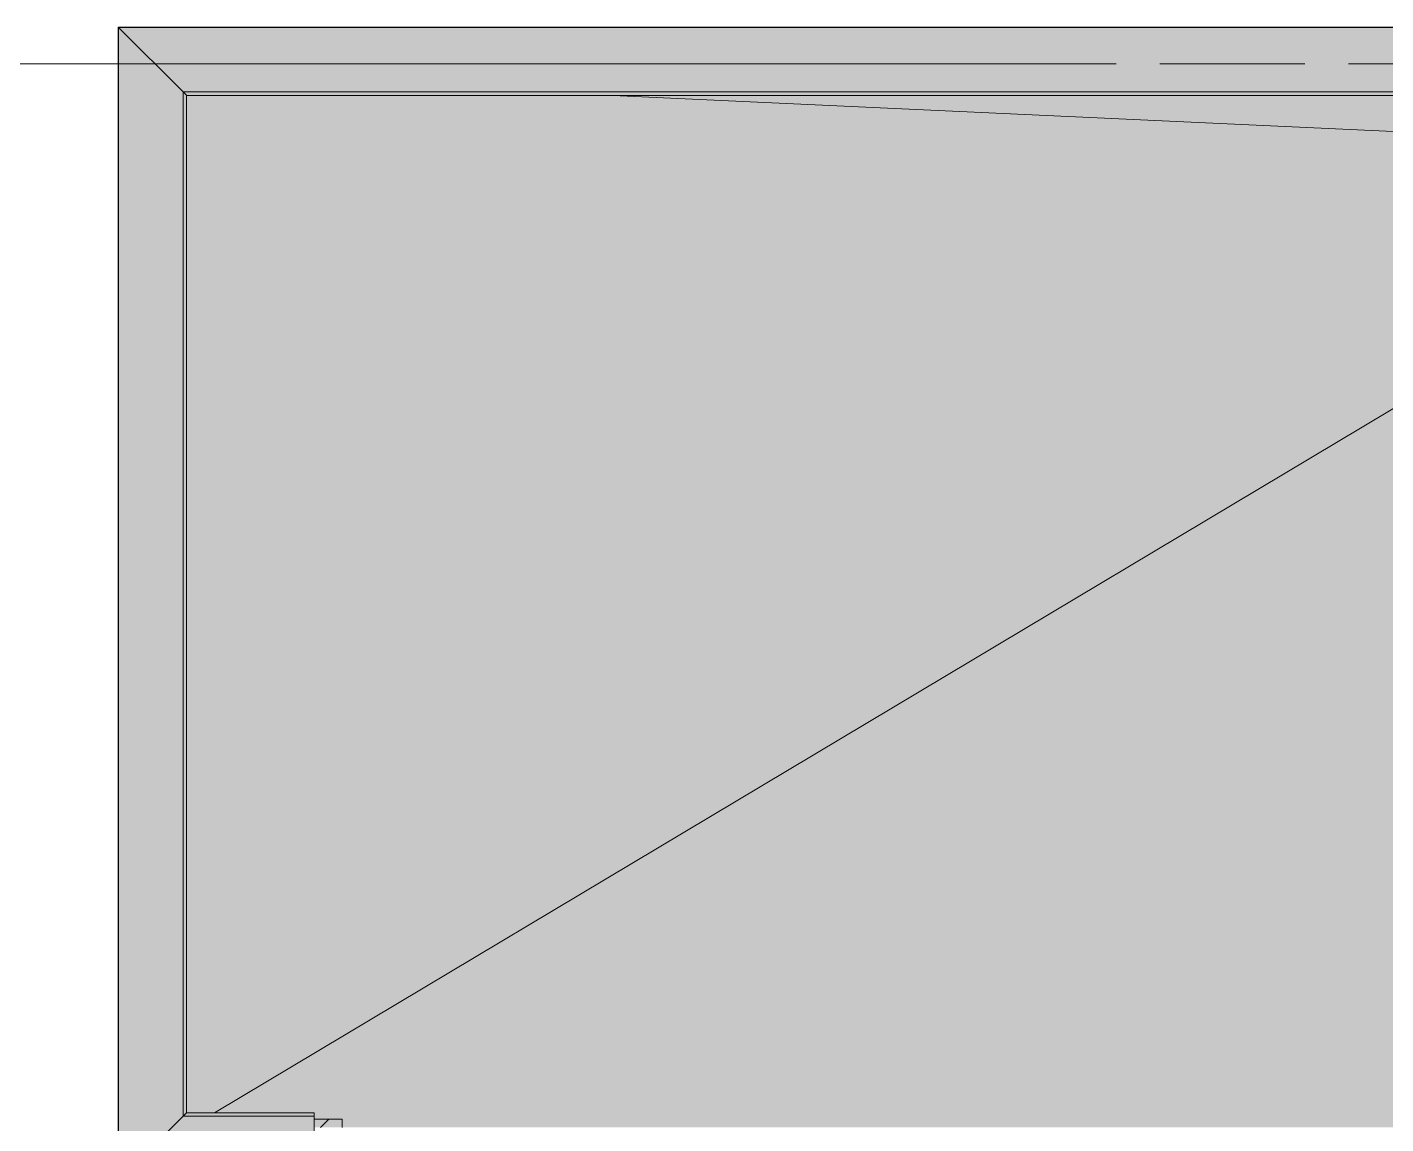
# Model space of a CAD drawing. Header units: millimetres. Extents: x 35111 to 235598, y -8553 to 29000.
# Drawn here: x 105179 to 120048, y 15398 to 27400 of the extents above; entities that cross this region are included whole.
import ezdxf

# ---------------------------------------------------------------- set-up
doc = ezdxf.new("R2010")
doc.units = ezdxf.units.MM
doc.linetypes.add('Осевая', pattern=[3175, 635, -476.25, 1587.5, -476.25])
for name, color, linetype, lineweight in [('A-DETL-1', 7, 'Continuous', 5), ('A-GENM-2', 7, 'Continuous', 5), ('I-WALL-3', 7, 'Continuous', 5), ('Оси', 7, 'Continuous', 9), ('Оси-2', 7, 'Осевая', 9)]:
    doc.layers.add(name, color=color, linetype=linetype, lineweight=lineweight)
doc.layers.add('A-DETL-GENF-3', color=7, linetype='Continuous', lineweight=9, true_color=0xc0c0c0, transparency=0.4)
for name, color, linetype, lineweight, true_color in [('A-FLOR-1', 7, 'Continuous', 5, 0xb7b7b7), ('A-GENM-3', 7, 'Continuous', 5, 0x737373), ('I-WALL-2', 7, 'Continuous', 5, 0x737373)]:
    doc.layers.add(name, color=color, linetype=linetype, lineweight=lineweight, true_color=true_color)

# ---------------------------------------------------------------- blocks, each defined once
blk = doc.blocks.new('парапет1 - парапет-18629556-3_9_2_птичка')
at = {"layer": 'A-GENM-2'}
for p, q in [((-2411, 27400), (33928, 27400)), ((-2411, 14773), (-2411, 27400))]:
    blk.add_line(p, q, dxfattribs=at)
at = {"layer": 'A-GENM-3'}
for p, q in [((-2409, 27398), (-1702, 26691)), ((33219, 26691), (-1702, 26691)), ((-1702, 26691), (-1666, 26655)), ((-1702, 26691), (-1702, 15482)), ((-1665, 26654), (33182, 26654)), ((-1665, 15519), (-1665, 26654)), ((-2409, 14775), (-1702, 15482)), ((-1702, 15482), (-1666, 15518)), ((-1702, 15482), (-268, 15482)), ((-268, 15519), (-1665, 15519)), ((-268, 15519), (-268, 15518)), ((-268, 15518), (-268, 15482)), ((-268, 15482), (-268, 14775))]:
    blk.add_line(p, q, dxfattribs=at)
for points in [[(-1666, 26655), (-1665, 26654), (-1665, 26654), (-1665, 26654), (-1665, 26654)], [(-1666, 15518), (-1665, 15519), (-1665, 15519), (-1665, 15519), (-1665, 15519)]]:
    blk.add_open_spline(points, degree=3, dxfattribs=at)

msp = doc.modelspace()

# ---------------------------------------------------------------- hatches: boundary and pattern name
at = {"layer": 'A-DETL-GENF-3'}
msp.add_hatch(color=256, dxfattribs=at).paths.add_polyline_path([(107659.8, 14774.9), (108319.5, 14774.9), (108319.5, 15358), (147347.5, 15358), (147347.5, 23888.3), (142515.6, 23888.3), (142515.6, 27398.1), (106178.5, 27398.1), (106178.5, 14774.9), (107193.7, 14774.9)])
at = {"layer": 'I-WALL-3'}
h = msp.add_hatch(dxfattribs=at)
h.set_pattern_fill('FP_105', color=256, style=0, pattern_type=2)
h.set_pattern_definition([(45, (108587.53, 0), (-353.553, 353.553), []), (135, (108587.53, 0), (-353.553, -353.553), [])])
h.paths.add_polyline_path([(108627.5, 15358), (108627.5, 15450), (108319.5, 15450), (108319.5, 15358), (108592, 15358)])

# ---------------------------------------------------------------- linework, layer by layer
at = {"layer": 'A-DETL-1'}
for p, q in [((142515.6, 27398.1), (106178.5, 27398.1)), ((106178.5, 27398.1), (106178.5, 14774.9))]:
    msp.add_line(p, q, dxfattribs=at)
at = {"layer": 'A-FLOR-1'}
for p, q in [((122897.5, 26130), (111587.8, 26653.6)), ((107229.5, 15518.4), (122897.5, 24880))]:
    msp.add_line(p, q, dxfattribs=at)
at = {"layer": 'I-WALL-2'}
for p, q in [((108627.5, 15450), (108319.5, 15450)), ((108627.5, 15358), (108627.5, 15450))]:
    msp.add_line(p, q, dxfattribs=at)
at = {"layer": 'Оси'}
msp.add_line((103963.2, 27000), (116463.2, 27000), dxfattribs=at)
at = {"layer": 'Оси-2'}
msp.add_line((116463.2, 27000), (129997.5, 27000), dxfattribs=at)

# ---------------------------------------------------------------- block references
at = {"layer": 'A-GENM-2'}
msp.add_blockref('парапет1 - парапет-18629556-3_9_2_птичка', (108587.5, 0), dxfattribs=at)

doc.saveas('drawing.dxf')
